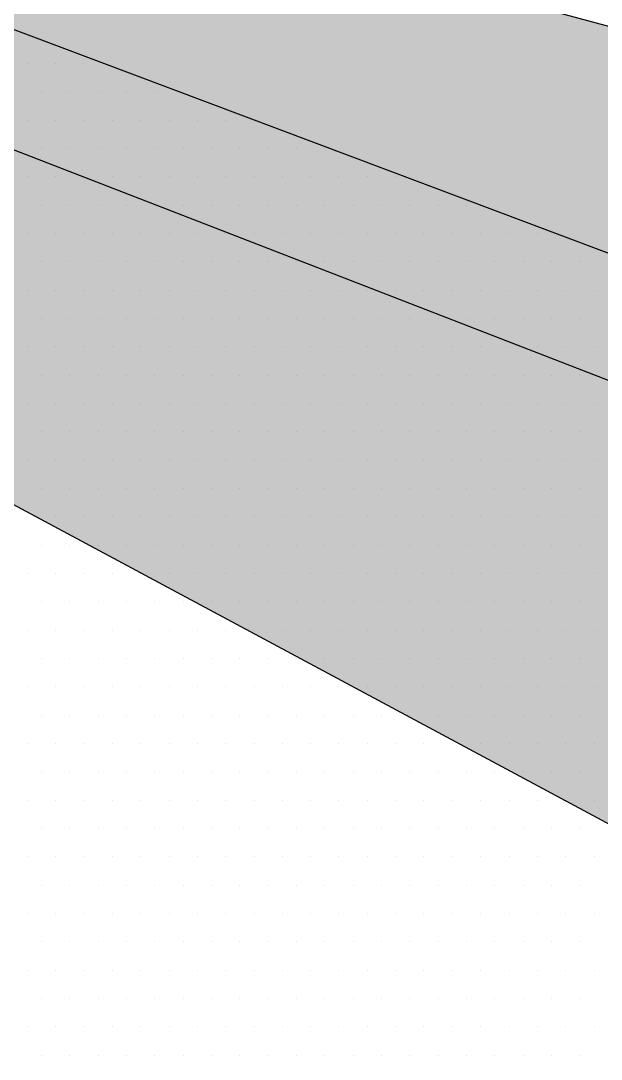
# Model space of a CAD drawing. Header units: metres. Extents: x 9606 to 9900, y 4805 to 4952.
# Drawn here: x 9831.277 to 9831.5024, y 4846.1614 to 4846.5648 of the extents above; entities that cross this region are included whole.
import ezdxf

# ---------------------------------------------------------------- set-up
doc = ezdxf.new("R2010")
doc.units = ezdxf.units.M
doc.header["$LTSCALE"] = 2
doc.linetypes.add('CACHEX2', pattern=[0.75, 0.5, -0.25])
for name, color, linetype in [('CARTOUCHE', 7, 'Continuous'), ('LOGO', 4, 'Continuous'), ('rosace', 7, 'Continuous')]:
    doc.layers.add(name, color=color, linetype=linetype)

# ---------------------------------------------------------------- blocks, each defined once
blk = doc.blocks.new('A$C715108E3')
at = {"layer": 'LOGO', "color": 131}
for p, q in [((-16.8087, -8.4692), (-16.8087, -8.4692)), ((-16.7169, -8.4692), (-16.7169, -8.4692)), ((-16.6249, -8.4692), (-16.6249, -8.4692)), ((-16.7626, -8.5607), (-16.7626, -8.5607)), ((-16.6713, -8.5607), (-16.6713, -8.5607)), ((-16.5793, -8.5607), (-16.5793, -8.5607)), ((-16.4873, -8.5607), (-16.4873, -8.5607)), ((-16.3953, -8.5607), (-16.3953, -8.5607)), ((-16.8087, -8.6529), (-16.8087, -8.6529)), ((-16.7169, -8.6529), (-16.7169, -8.6529)), ((-16.6249, -8.6529), (-16.6249, -8.6529)), ((-16.5336, -8.6529), (-16.5336, -8.6529)), ((-16.4416, -8.6529), (-16.4416, -8.6529)), ((-16.3496, -8.6529), (-16.3496, -8.6529)), ((-16.2577, -8.6529), (-16.2577, -8.6529)), ((-16.1666, -8.6529), (-16.1666, -8.6529)), ((-16.0744, -8.6529), (-16.0744, -8.6529)), ((-16.7626, -8.7445), (-16.7626, -8.7445)), ((-16.6713, -8.7445), (-16.6713, -8.7445)), ((-16.5793, -8.7445), (-16.5793, -8.7445)), ((-16.4873, -8.7445), (-16.4873, -8.7445)), ((-16.3953, -8.7445), (-16.3953, -8.7445)), ((-16.3042, -8.7445), (-16.3042, -8.7445)), ((-16.2124, -8.7445), (-16.2124, -8.7445)), ((-16.1203, -8.7445), (-16.1203, -8.7445)), ((-16.0287, -8.7445), (-16.0287, -8.7445)), ((-15.9369, -8.7445), (-15.9369, -8.7445)), ((-15.845, -8.7445), (-15.845, -8.7445)), ((-16.8087, -8.8356), (-16.8087, -8.8356)), ((-16.7169, -8.8356), (-16.7169, -8.8356)), ((-16.6249, -8.8356), (-16.6249, -8.8356)), ((-16.5336, -8.8356), (-16.5336, -8.8356)), ((-16.4416, -8.8356), (-16.4416, -8.8356)), ((-16.3496, -8.8356), (-16.3496, -8.8356)), ((-16.2577, -8.8356), (-16.2577, -8.8356)), ((-16.1666, -8.8356), (-16.1666, -8.8356)), ((-16.0744, -8.8356), (-16.0744, -8.8356)), ((-15.9828, -8.8356), (-15.9828, -8.8356)), ((-15.8915, -8.8356), (-15.8915, -8.8356)), ((-15.7995, -8.8356), (-15.7995, -8.8356)), ((-15.7075, -8.8356), (-15.7075, -8.8356)), ((-15.6162, -8.8356), (-15.6162, -8.8356)), ((-16.7626, -8.9282), (-16.7626, -8.9282)), ((-16.6713, -8.9282), (-16.6713, -8.9282)), ((-16.5793, -8.9282), (-16.5793, -8.9282)), ((-16.4873, -8.9282), (-16.4873, -8.9282)), ((-16.3953, -8.9282), (-16.3953, -8.9282)), ((-16.3042, -8.9282), (-16.3042, -8.9282)), ((-16.2124, -8.9282), (-16.2124, -8.9282)), ((-16.1203, -8.9282), (-16.1203, -8.9282)), ((-16.0287, -8.9282), (-16.0287, -8.9282)), ((-15.9369, -8.9282), (-15.9369, -8.9282)), ((-15.845, -8.9282), (-15.845, -8.9282)), ((-15.7538, -8.9282), (-15.7538, -8.9282)), ((-15.6617, -8.9282), (-15.6617, -8.9282)), ((-15.5699, -8.9282), (-15.5699, -8.9282)), ((-15.4786, -8.9282), (-15.4786, -8.9282)), ((-15.3866, -8.9282), (-15.3866, -8.9282)), ((-16.8087, -9.0196), (-16.8087, -9.0196)), ((-16.7169, -9.0196), (-16.7169, -9.0196)), ((-16.6249, -9.0196), (-16.6249, -9.0196)), ((-16.5336, -9.0196), (-16.5336, -9.0196)), ((-16.4416, -9.0196), (-16.4416, -9.0196)), ((-16.3496, -9.0196), (-16.3496, -9.0196)), ((-16.2577, -9.0196), (-16.2577, -9.0196)), ((-16.1666, -9.0196), (-16.1666, -9.0196)), ((-16.0744, -9.0196), (-16.0744, -9.0196)), ((-15.9828, -9.0196), (-15.9828, -9.0196)), ((-15.8915, -9.0196), (-15.8915, -9.0196)), ((-15.7995, -9.0196), (-15.7995, -9.0196)), ((-15.7075, -9.0196), (-15.7075, -9.0196)), ((-15.6162, -9.0196), (-15.6162, -9.0196)), ((-15.5246, -9.0196), (-15.5246, -9.0196)), ((-15.4325, -9.0196), (-15.4325, -9.0196)), ((-15.3409, -9.0196), (-15.3409, -9.0196)), ((-15.2491, -9.0196), (-15.2491, -9.0196)), ((-15.1572, -9.0196), (-15.1572, -9.0196)), ((-16.7626, -9.1109), (-16.7626, -9.1109)), ((-16.6713, -9.1109), (-16.6713, -9.1109)), ((-16.5793, -9.1109), (-16.5793, -9.1109)), ((-16.4873, -9.1109), (-16.4873, -9.1109)), ((-16.3953, -9.1109), (-16.3953, -9.1109)), ((-16.3042, -9.1109), (-16.3042, -9.1109)), ((-16.2124, -9.1109), (-16.2124, -9.1109)), ((-16.1203, -9.1109), (-16.1203, -9.1109)), ((-16.0287, -9.1109), (-16.0287, -9.1109)), ((-15.9369, -9.1109), (-15.9369, -9.1109)), ((-15.845, -9.1109), (-15.845, -9.1109)), ((-15.7538, -9.1109), (-15.7538, -9.1109)), ((-15.6617, -9.1109), (-15.6617, -9.1109)), ((-15.5699, -9.1109), (-15.5699, -9.1109)), ((-15.4786, -9.1109), (-15.4786, -9.1109)), ((-15.3866, -9.1109), (-15.3866, -9.1109)), ((-15.2948, -9.1109), (-15.2948, -9.1109)), ((-15.203, -9.1109), (-15.203, -9.1109)), ((-15.1117, -9.1109), (-15.1117, -9.1109)), ((-15.0197, -9.1109), (-15.0197, -9.1109)), ((-16.8087, -9.2033), (-16.8087, -9.2033)), ((-16.7169, -9.2033), (-16.7169, -9.2033)), ((-16.6249, -9.2033), (-16.6249, -9.2033)), ((-16.5336, -9.2033), (-16.5336, -9.2033)), ((-16.4416, -9.2033), (-16.4416, -9.2033)), ((-16.3496, -9.2033), (-16.3496, -9.2033)), ((-16.2577, -9.2033), (-16.2577, -9.2033)), ((-16.1666, -9.2033), (-16.1666, -9.2033)), ((-16.0744, -9.2033), (-16.0744, -9.2033)), ((-15.9828, -9.2033), (-15.9828, -9.2033)), ((-15.8915, -9.2033), (-15.8915, -9.2033)), ((-15.7995, -9.2033), (-15.7995, -9.2033)), ((-15.7075, -9.2033), (-15.7075, -9.2033)), ((-15.6162, -9.2033), (-15.6162, -9.2033)), ((-15.5246, -9.2033), (-15.5246, -9.2033)), ((-15.4325, -9.2033), (-15.4325, -9.2033)), ((-15.3409, -9.2033), (-15.3409, -9.2033)), ((-15.2491, -9.2033), (-15.2491, -9.2033)), ((-15.1572, -9.2033), (-15.1572, -9.2033)), ((-15.0652, -9.2033), (-15.0652, -9.2033)), ((-14.9739, -9.2033), (-14.9739, -9.2033)), ((-16.7626, -9.2946), (-16.7626, -9.2946)), ((-16.6713, -9.2946), (-16.6713, -9.2946)), ((-16.5793, -9.2946), (-16.5793, -9.2946)), ((-16.4873, -9.2946), (-16.4873, -9.2946)), ((-16.3953, -9.2946), (-16.3953, -9.2946)), ((-16.3042, -9.2946), (-16.3042, -9.2946)), ((-16.2124, -9.2946), (-16.2124, -9.2946)), ((-16.1203, -9.2946), (-16.1203, -9.2946)), ((-16.0287, -9.2946), (-16.0287, -9.2946)), ((-15.9369, -9.2946), (-15.9369, -9.2946)), ((-15.845, -9.2946), (-15.845, -9.2946)), ((-15.7538, -9.2946), (-15.7538, -9.2946)), ((-15.6617, -9.2946), (-15.6617, -9.2946)), ((-15.5699, -9.2946), (-15.5699, -9.2946)), ((-15.4786, -9.2946), (-15.4786, -9.2946)), ((-15.3866, -9.2946), (-15.3866, -9.2946)), ((-15.2948, -9.2946), (-15.2948, -9.2946)), ((-15.203, -9.2946), (-15.203, -9.2946)), ((-15.1117, -9.2946), (-15.1117, -9.2946)), ((-15.0197, -9.2946), (-15.0197, -9.2946)), ((-16.8087, -9.387), (-16.8087, -9.387)), ((-16.7169, -9.387), (-16.7169, -9.387)), ((-16.6249, -9.387), (-16.6249, -9.387)), ((-16.5336, -9.387), (-16.5336, -9.387)), ((-16.4416, -9.387), (-16.4416, -9.387)), ((-16.3496, -9.387), (-16.3496, -9.387)), ((-16.2577, -9.387), (-16.2577, -9.387)), ((-16.1666, -9.387), (-16.1666, -9.387)), ((-16.0744, -9.387), (-16.0744, -9.387)), ((-15.9828, -9.387), (-15.9828, -9.387)), ((-15.8915, -9.387), (-15.8915, -9.387)), ((-15.7995, -9.387), (-15.7995, -9.387)), ((-15.7075, -9.387), (-15.7075, -9.387)), ((-15.6162, -9.387), (-15.6162, -9.387)), ((-15.5246, -9.387), (-15.5246, -9.387)), ((-15.4325, -9.387), (-15.4325, -9.387)), ((-15.3409, -9.387), (-15.3409, -9.387)), ((-15.2491, -9.387), (-15.2491, -9.387)), ((-15.1572, -9.387), (-15.1572, -9.387)), ((-15.0652, -9.387), (-15.0652, -9.387)), ((-14.9739, -9.387), (-14.9739, -9.387)), ((-16.7626, -9.4786), (-16.7626, -9.4786)), ((-16.6713, -9.4786), (-16.6713, -9.4786)), ((-16.5793, -9.4786), (-16.5793, -9.4786)), ((-16.4873, -9.4786), (-16.4873, -9.4786)), ((-16.3953, -9.4786), (-16.3953, -9.4786)), ((-16.3042, -9.4786), (-16.3042, -9.4786)), ((-16.2124, -9.4786), (-16.2124, -9.4786)), ((-16.1203, -9.4786), (-16.1203, -9.4786)), ((-16.0287, -9.4786), (-16.0287, -9.4786)), ((-15.9369, -9.4786), (-15.9369, -9.4786)), ((-15.845, -9.4786), (-15.845, -9.4786)), ((-15.7538, -9.4786), (-15.7538, -9.4786)), ((-15.6617, -9.4786), (-15.6617, -9.4786)), ((-15.5699, -9.4786), (-15.5699, -9.4786)), ((-15.4786, -9.4786), (-15.4786, -9.4786)), ((-15.3866, -9.4786), (-15.3866, -9.4786)), ((-15.2948, -9.4786), (-15.2948, -9.4786)), ((-15.203, -9.4786), (-15.203, -9.4786)), ((-15.1117, -9.4786), (-15.1117, -9.4786)), ((-15.0197, -9.4786), (-15.0197, -9.4786)), ((-16.8087, -9.5697), (-16.8087, -9.5697)), ((-16.7169, -9.5697), (-16.7169, -9.5697)), ((-16.6249, -9.5697), (-16.6249, -9.5697)), ((-16.5336, -9.5697), (-16.5336, -9.5697)), ((-16.4416, -9.5697), (-16.4416, -9.5697)), ((-16.3496, -9.5697), (-16.3496, -9.5697)), ((-16.2577, -9.5697), (-16.2577, -9.5697)), ((-16.1666, -9.5697), (-16.1666, -9.5697)), ((-16.0744, -9.5697), (-16.0744, -9.5697)), ((-15.9828, -9.5697), (-15.9828, -9.5697)), ((-15.8915, -9.5697), (-15.8915, -9.5697)), ((-15.7995, -9.5697), (-15.7995, -9.5697)), ((-15.7075, -9.5697), (-15.7075, -9.5697)), ((-15.6162, -9.5697), (-15.6162, -9.5697)), ((-15.5246, -9.5697), (-15.5246, -9.5697)), ((-15.4325, -9.5697), (-15.4325, -9.5697)), ((-15.3409, -9.5697), (-15.3409, -9.5697)), ((-15.2491, -9.5697), (-15.2491, -9.5697)), ((-15.1572, -9.5697), (-15.1572, -9.5697)), ((-15.0652, -9.5697), (-15.0652, -9.5697)), ((-14.9739, -9.5697), (-14.9739, -9.5697)), ((-16.7626, -9.6623), (-16.7626, -9.6623)), ((-16.6713, -9.6623), (-16.6713, -9.6623)), ((-16.5793, -9.6623), (-16.5793, -9.6623)), ((-16.4873, -9.6623), (-16.4873, -9.6623)), ((-16.3953, -9.6623), (-16.3953, -9.6623)), ((-16.3042, -9.6623), (-16.3042, -9.6623)), ((-16.2124, -9.6623), (-16.2124, -9.6623)), ((-16.1203, -9.6623), (-16.1203, -9.6623)), ((-16.0287, -9.6623), (-16.0287, -9.6623)), ((-15.9369, -9.6623), (-15.9369, -9.6623)), ((-15.845, -9.6623), (-15.845, -9.6623)), ((-15.7538, -9.6623), (-15.7538, -9.6623)), ((-15.6617, -9.6623), (-15.6617, -9.6623)), ((-15.5699, -9.6623), (-15.5699, -9.6623)), ((-15.4786, -9.6623), (-15.4786, -9.6623)), ((-15.3866, -9.6623), (-15.3866, -9.6623)), ((-15.2948, -9.6623), (-15.2948, -9.6623)), ((-15.203, -9.6623), (-15.203, -9.6623)), ((-15.1117, -9.6623), (-15.1117, -9.6623)), ((-15.0197, -9.6623), (-15.0197, -9.6623)), ((-16.8087, -9.7535), (-16.8087, -9.7535)), ((-16.7169, -9.7535), (-16.7169, -9.7535)), ((-16.6249, -9.7535), (-16.6249, -9.7535)), ((-16.5336, -9.7535), (-16.5336, -9.7535)), ((-16.4416, -9.7535), (-16.4416, -9.7535)), ((-16.3496, -9.7535), (-16.3496, -9.7535)), ((-16.2577, -9.7535), (-16.2577, -9.7535)), ((-16.1666, -9.7535), (-16.1666, -9.7535)), ((-16.0744, -9.7535), (-16.0744, -9.7535)), ((-15.9828, -9.7535), (-15.9828, -9.7535)), ((-15.8915, -9.7535), (-15.8915, -9.7535)), ((-15.7995, -9.7535), (-15.7995, -9.7535)), ((-15.7075, -9.7535), (-15.7075, -9.7535)), ((-15.6162, -9.7535), (-15.6162, -9.7535)), ((-15.5246, -9.7535), (-15.5246, -9.7535)), ((-15.4325, -9.7535), (-15.4325, -9.7535)), ((-15.3409, -9.7535), (-15.3409, -9.7535)), ((-15.2491, -9.7535), (-15.2491, -9.7535)), ((-15.1572, -9.7535), (-15.1572, -9.7535)), ((-15.0652, -9.7535), (-15.0652, -9.7535)), ((-14.9739, -9.7535), (-14.9739, -9.7535)), ((-16.7626, -9.8452), (-16.7626, -9.8452)), ((-16.6713, -9.8452), (-16.6713, -9.8452)), ((-16.5793, -9.8452), (-16.5793, -9.8452)), ((-16.4873, -9.8452), (-16.4873, -9.8452)), ((-16.3953, -9.8452), (-16.3953, -9.8452)), ((-16.3042, -9.8452), (-16.3042, -9.8452)), ((-16.2124, -9.8452), (-16.2124, -9.8452)), ((-16.1203, -9.8452), (-16.1203, -9.8452)), ((-16.0287, -9.8452), (-16.0287, -9.8452)), ((-15.9369, -9.8452), (-15.9369, -9.8452)), ((-15.845, -9.8452), (-15.845, -9.8452)), ((-15.7538, -9.8452), (-15.7538, -9.8452)), ((-15.6617, -9.8452), (-15.6617, -9.8452)), ((-15.5699, -9.8452), (-15.5699, -9.8452)), ((-15.4786, -9.8452), (-15.4786, -9.8452)), ((-15.3866, -9.8452), (-15.3866, -9.8452)), ((-15.2948, -9.8452), (-15.2948, -9.8452)), ((-15.203, -9.8452), (-15.203, -9.8452)), ((-15.1117, -9.8452), (-15.1117, -9.8452)), ((-15.0197, -9.8452), (-15.0197, -9.8452)), ((-16.8087, -9.9374), (-16.8087, -9.9374)), ((-16.7169, -9.9374), (-16.7169, -9.9374)), ((-16.6249, -9.9374), (-16.6249, -9.9374)), ((-16.5336, -9.9374), (-16.5336, -9.9374)), ((-16.4416, -9.9374), (-16.4416, -9.9374)), ((-16.3496, -9.9374), (-16.3496, -9.9374)), ((-16.2577, -9.9374), (-16.2577, -9.9374)), ((-16.1666, -9.9374), (-16.1666, -9.9374)), ((-16.0744, -9.9374), (-16.0744, -9.9374)), ((-15.9828, -9.9374), (-15.9828, -9.9374)), ((-15.8915, -9.9374), (-15.8915, -9.9374)), ((-15.7995, -9.9374), (-15.7995, -9.9374)), ((-15.7075, -9.9374), (-15.7075, -9.9374)), ((-15.6162, -9.9374), (-15.6162, -9.9374)), ((-15.5246, -9.9374), (-15.5246, -9.9374)), ((-15.4325, -9.9374), (-15.4325, -9.9374)), ((-15.3409, -9.9374), (-15.3409, -9.9374)), ((-15.2491, -9.9374), (-15.2491, -9.9374)), ((-15.1572, -9.9374), (-15.1572, -9.9374)), ((-15.0652, -9.9374), (-15.0652, -9.9374)), ((-14.9739, -9.9374), (-14.9739, -9.9374)), ((-16.7626, -10.0289), (-16.7626, -10.0289)), ((-16.6713, -10.0289), (-16.6713, -10.0289)), ((-16.5793, -10.0289), (-16.5793, -10.0289)), ((-16.4873, -10.0289), (-16.4873, -10.0289)), ((-16.3953, -10.0289), (-16.3953, -10.0289)), ((-16.3042, -10.0289), (-16.3042, -10.0289)), ((-16.2124, -10.0289), (-16.2124, -10.0289)), ((-16.1203, -10.0289), (-16.1203, -10.0289)), ((-16.0287, -10.0289), (-16.0287, -10.0289)), ((-15.9369, -10.0289), (-15.9369, -10.0289)), ((-15.845, -10.0289), (-15.845, -10.0289)), ((-15.7538, -10.0289), (-15.7538, -10.0289)), ((-15.6617, -10.0289), (-15.6617, -10.0289)), ((-15.5699, -10.0289), (-15.5699, -10.0289)), ((-15.4786, -10.0289), (-15.4786, -10.0289)), ((-15.3866, -10.0289), (-15.3866, -10.0289)), ((-15.2948, -10.0289), (-15.2948, -10.0289)), ((-15.203, -10.0289), (-15.203, -10.0289)), ((-15.1117, -10.0289), (-15.1117, -10.0289)), ((-15.0197, -10.0289), (-15.0197, -10.0289)), ((-16.8087, -10.1203), (-16.8087, -10.1203)), ((-16.7169, -10.1203), (-16.7169, -10.1203)), ((-16.6249, -10.1203), (-16.6249, -10.1203)), ((-16.5336, -10.1203), (-16.5336, -10.1203)), ((-16.4416, -10.1203), (-16.4416, -10.1203)), ((-16.3496, -10.1203), (-16.3496, -10.1203)), ((-16.2577, -10.1203), (-16.2577, -10.1203)), ((-16.1666, -10.1203), (-16.1666, -10.1203)), ((-16.0744, -10.1203), (-16.0744, -10.1203)), ((-15.9828, -10.1203), (-15.9828, -10.1203)), ((-15.8915, -10.1203), (-15.8915, -10.1203)), ((-15.7995, -10.1203), (-15.7995, -10.1203)), ((-15.7075, -10.1203), (-15.7075, -10.1203)), ((-15.6162, -10.1203), (-15.6162, -10.1203)), ((-15.5246, -10.1203), (-15.5246, -10.1203)), ((-15.4325, -10.1203), (-15.4325, -10.1203)), ((-15.3409, -10.1203), (-15.3409, -10.1203)), ((-15.2491, -10.1203), (-15.2491, -10.1203)), ((-15.1572, -10.1203), (-15.1572, -10.1203)), ((-15.0652, -10.1203), (-15.0652, -10.1203)), ((-14.9739, -10.1203), (-14.9739, -10.1203)), ((-16.7626, -10.2125), (-16.7626, -10.2125)), ((-16.6713, -10.2125), (-16.6713, -10.2125)), ((-16.5793, -10.2125), (-16.5793, -10.2125)), ((-16.4873, -10.2125), (-16.4873, -10.2125)), ((-16.3953, -10.2125), (-16.3953, -10.2125)), ((-16.3042, -10.2125), (-16.3042, -10.2125)), ((-16.2124, -10.2125), (-16.2124, -10.2125)), ((-16.1203, -10.2125), (-16.1203, -10.2125)), ((-16.0287, -10.2125), (-16.0287, -10.2125)), ((-15.9369, -10.2125), (-15.9369, -10.2125)), ((-15.845, -10.2125), (-15.845, -10.2125)), ((-15.7538, -10.2125), (-15.7538, -10.2125)), ((-15.6617, -10.2125), (-15.6617, -10.2125)), ((-15.5699, -10.2125), (-15.5699, -10.2125)), ((-15.4786, -10.2125), (-15.4786, -10.2125)), ((-15.3866, -10.2125), (-15.3866, -10.2125)), ((-15.2948, -10.2125), (-15.2948, -10.2125)), ((-15.203, -10.2125), (-15.203, -10.2125)), ((-15.1117, -10.2125), (-15.1117, -10.2125)), ((-15.0197, -10.2125), (-15.0197, -10.2125)), ((-16.8087, -10.304), (-16.8087, -10.304)), ((-16.7169, -10.304), (-16.7169, -10.304)), ((-16.6249, -10.304), (-16.6249, -10.304)), ((-16.5336, -10.304), (-16.5336, -10.304)), ((-16.4416, -10.304), (-16.4416, -10.304)), ((-16.3496, -10.304), (-16.3496, -10.304)), ((-16.2577, -10.304), (-16.2577, -10.304)), ((-16.1666, -10.304), (-16.1666, -10.304)), ((-16.0744, -10.304), (-16.0744, -10.304)), ((-15.9828, -10.304), (-15.9828, -10.304)), ((-15.8915, -10.304), (-15.8915, -10.304)), ((-15.7995, -10.304), (-15.7995, -10.304)), ((-15.7075, -10.304), (-15.7075, -10.304)), ((-15.6162, -10.304), (-15.6162, -10.304)), ((-15.5246, -10.304), (-15.5246, -10.304)), ((-15.4325, -10.304), (-15.4325, -10.304)), ((-15.3409, -10.304), (-15.3409, -10.304)), ((-15.2491, -10.304), (-15.2491, -10.304)), ((-15.1572, -10.304), (-15.1572, -10.304)), ((-15.0652, -10.304), (-15.0652, -10.304)), ((-14.9739, -10.304), (-14.9739, -10.304)), ((-16.7626, -10.3952), (-16.7626, -10.3952)), ((-16.6713, -10.3952), (-16.6713, -10.3952)), ((-16.5793, -10.3952), (-16.5793, -10.3952)), ((-16.4873, -10.3952), (-16.4873, -10.3952)), ((-16.3953, -10.3952), (-16.3953, -10.3952)), ((-16.3042, -10.3952), (-16.3042, -10.3952)), ((-16.2124, -10.3952), (-16.2124, -10.3952)), ((-16.1203, -10.3952), (-16.1203, -10.3952)), ((-16.0287, -10.3952), (-16.0287, -10.3952)), ((-15.9369, -10.3952), (-15.9369, -10.3952)), ((-15.845, -10.3952), (-15.845, -10.3952)), ((-15.7538, -10.3952), (-15.7538, -10.3952)), ((-15.6617, -10.3952), (-15.6617, -10.3952)), ((-15.5699, -10.3952), (-15.5699, -10.3952)), ((-15.4786, -10.3952), (-15.4786, -10.3952)), ((-15.3866, -10.3952), (-15.3866, -10.3952)), ((-15.2948, -10.3952), (-15.2948, -10.3952)), ((-15.203, -10.3952), (-15.203, -10.3952)), ((-15.1117, -10.3952), (-15.1117, -10.3952)), ((-15.0197, -10.3952), (-15.0197, -10.3952)), ((-16.8087, -10.4878), (-16.8087, -10.4878)), ((-16.7169, -10.4878), (-16.7169, -10.4878)), ((-16.6249, -10.4878), (-16.6249, -10.4878)), ((-16.5336, -10.4878), (-16.5336, -10.4878)), ((-16.4416, -10.4878), (-16.4416, -10.4878)), ((-16.3496, -10.4878), (-16.3496, -10.4878)), ((-16.2577, -10.4878), (-16.2577, -10.4878)), ((-16.1666, -10.4878), (-16.1666, -10.4878)), ((-16.0744, -10.4878), (-16.0744, -10.4878)), ((-15.9828, -10.4878), (-15.9828, -10.4878)), ((-15.8915, -10.4878), (-15.8915, -10.4878)), ((-15.7995, -10.4878), (-15.7995, -10.4878)), ((-15.7075, -10.4878), (-15.7075, -10.4878)), ((-15.6162, -10.4878), (-15.6162, -10.4878)), ((-15.5246, -10.4878), (-15.5246, -10.4878)), ((-15.4325, -10.4878), (-15.4325, -10.4878)), ((-15.3409, -10.4878), (-15.3409, -10.4878)), ((-15.2491, -10.4878), (-15.2491, -10.4878)), ((-15.1572, -10.4878), (-15.1572, -10.4878)), ((-15.0652, -10.4878), (-15.0652, -10.4878)), ((-14.9739, -10.4878), (-14.9739, -10.4878)), ((-16.7626, -10.5791), (-16.7626, -10.5791)), ((-16.6713, -10.5791), (-16.6713, -10.5791)), ((-16.5793, -10.5791), (-16.5793, -10.5791)), ((-16.4873, -10.5791), (-16.4873, -10.5791)), ((-16.3953, -10.5791), (-16.3953, -10.5791)), ((-16.3042, -10.5791), (-16.3042, -10.5791)), ((-16.2124, -10.5791), (-16.2124, -10.5791)), ((-16.1203, -10.5791), (-16.1203, -10.5791)), ((-16.0287, -10.5791), (-16.0287, -10.5791)), ((-15.9369, -10.5791), (-15.9369, -10.5791)), ((-15.845, -10.5791), (-15.845, -10.5791)), ((-15.7538, -10.5791), (-15.7538, -10.5791)), ((-15.6617, -10.5791), (-15.6617, -10.5791)), ((-15.5699, -10.5791), (-15.5699, -10.5791)), ((-15.4786, -10.5791), (-15.4786, -10.5791)), ((-15.3866, -10.5791), (-15.3866, -10.5791)), ((-15.2948, -10.5791), (-15.2948, -10.5791)), ((-15.203, -10.5791), (-15.203, -10.5791)), ((-15.1117, -10.5791), (-15.1117, -10.5791)), ((-15.0197, -10.5791), (-15.0197, -10.5791)), ((-16.8087, -10.6702), (-16.8087, -10.6702)), ((-16.7169, -10.6702), (-16.7169, -10.6702)), ((-16.6249, -10.6702), (-16.6249, -10.6702)), ((-16.5336, -10.6702), (-16.5336, -10.6702)), ((-16.4416, -10.6702), (-16.4416, -10.6702)), ((-16.3496, -10.6702), (-16.3496, -10.6702)), ((-16.2577, -10.6702), (-16.2577, -10.6702)), ((-16.1666, -10.6702), (-16.1666, -10.6702)), ((-16.0744, -10.6702), (-16.0744, -10.6702)), ((-15.9828, -10.6702), (-15.9828, -10.6702)), ((-15.8915, -10.6702), (-15.8915, -10.6702)), ((-15.7995, -10.6702), (-15.7995, -10.6702)), ((-15.7075, -10.6702), (-15.7075, -10.6702)), ((-15.6162, -10.6702), (-15.6162, -10.6702)), ((-15.5246, -10.6702), (-15.5246, -10.6702)), ((-15.4325, -10.6702), (-15.4325, -10.6702)), ((-15.3409, -10.6702), (-15.3409, -10.6702)), ((-15.2491, -10.6702), (-15.2491, -10.6702)), ((-15.1572, -10.6702), (-15.1572, -10.6702)), ((-15.0652, -10.6702), (-15.0652, -10.6702)), ((-14.9739, -10.6702), (-14.9739, -10.6702)), ((-16.7626, -10.763), (-16.7626, -10.763)), ((-16.6713, -10.763), (-16.6713, -10.763)), ((-16.5793, -10.763), (-16.5793, -10.763)), ((-16.4873, -10.763), (-16.4873, -10.763)), ((-16.3953, -10.763), (-16.3953, -10.763)), ((-16.3042, -10.763), (-16.3042, -10.763)), ((-16.2124, -10.763), (-16.2124, -10.763)), ((-16.1203, -10.763), (-16.1203, -10.763)), ((-16.0287, -10.763), (-16.0287, -10.763)), ((-15.9369, -10.763), (-15.9369, -10.763)), ((-15.845, -10.763), (-15.845, -10.763)), ((-15.7538, -10.763), (-15.7538, -10.763)), ((-15.6617, -10.763), (-15.6617, -10.763)), ((-15.5699, -10.763), (-15.5699, -10.763)), ((-15.4786, -10.763), (-15.4786, -10.763)), ((-15.3866, -10.763), (-15.3866, -10.763)), ((-15.2948, -10.763), (-15.2948, -10.763)), ((-15.203, -10.763), (-15.203, -10.763)), ((-15.1117, -10.763), (-15.1117, -10.763)), ((-15.0197, -10.763), (-15.0197, -10.763)), ((-16.8087, -10.8542), (-16.8087, -10.8542)), ((-16.7169, -10.8542), (-16.7169, -10.8542)), ((-16.6249, -10.8542), (-16.6249, -10.8542)), ((-16.5336, -10.8542), (-16.5336, -10.8542)), ((-16.4416, -10.8542), (-16.4416, -10.8542)), ((-16.3496, -10.8542), (-16.3496, -10.8542)), ((-16.2577, -10.8542), (-16.2577, -10.8542)), ((-16.1666, -10.8542), (-16.1666, -10.8542)), ((-16.0744, -10.8542), (-16.0744, -10.8542)), ((-15.9828, -10.8542), (-15.9828, -10.8542)), ((-15.8915, -10.8542), (-15.8915, -10.8542)), ((-15.7995, -10.8542), (-15.7995, -10.8542)), ((-15.7075, -10.8542), (-15.7075, -10.8542)), ((-15.6162, -10.8542), (-15.6162, -10.8542)), ((-15.5246, -10.8542), (-15.5246, -10.8542)), ((-15.4325, -10.8542), (-15.4325, -10.8542)), ((-15.3409, -10.8542), (-15.3409, -10.8542)), ((-15.2491, -10.8542), (-15.2491, -10.8542)), ((-15.1572, -10.8542), (-15.1572, -10.8542)), ((-15.0652, -10.8542), (-15.0652, -10.8542)), ((-14.9739, -10.8542), (-14.9739, -10.8542)), ((-16.7626, -10.9455), (-16.7626, -10.9455)), ((-16.6713, -10.9455), (-16.6713, -10.9455)), ((-16.5793, -10.9455), (-16.5793, -10.9455)), ((-16.4873, -10.9455), (-16.4873, -10.9455)), ((-16.3953, -10.9455), (-16.3953, -10.9455)), ((-16.3042, -10.9455), (-16.3042, -10.9455)), ((-16.2124, -10.9455), (-16.2124, -10.9455)), ((-16.1203, -10.9455), (-16.1203, -10.9455)), ((-16.0287, -10.9455), (-16.0287, -10.9455)), ((-15.9369, -10.9455), (-15.9369, -10.9455)), ((-15.845, -10.9455), (-15.845, -10.9455)), ((-15.7538, -10.9455), (-15.7538, -10.9455)), ((-15.6617, -10.9455), (-15.6617, -10.9455)), ((-15.5699, -10.9455), (-15.5699, -10.9455)), ((-15.4786, -10.9455), (-15.4786, -10.9455)), ((-15.3866, -10.9455), (-15.3866, -10.9455)), ((-15.2948, -10.9455), (-15.2948, -10.9455)), ((-15.203, -10.9455), (-15.203, -10.9455)), ((-15.1117, -10.9455), (-15.1117, -10.9455)), ((-15.0197, -10.9455), (-15.0197, -10.9455)), ((-16.8087, -11.0383), (-16.8087, -11.0383)), ((-16.7169, -11.0383), (-16.7169, -11.0383)), ((-16.6249, -11.0383), (-16.6249, -11.0383)), ((-16.5336, -11.0383), (-16.5336, -11.0383)), ((-16.4416, -11.0383), (-16.4416, -11.0383)), ((-16.3496, -11.0383), (-16.3496, -11.0383)), ((-16.2577, -11.0383), (-16.2577, -11.0383)), ((-16.1666, -11.0383), (-16.1666, -11.0383)), ((-16.0744, -11.0383), (-16.0744, -11.0383)), ((-15.9828, -11.0383), (-15.9828, -11.0383)), ((-15.8915, -11.0383), (-15.8915, -11.0383)), ((-15.7995, -11.0383), (-15.7995, -11.0383)), ((-15.7075, -11.0383), (-15.7075, -11.0383)), ((-15.6162, -11.0383), (-15.6162, -11.0383)), ((-15.5246, -11.0383), (-15.5246, -11.0383)), ((-15.4325, -11.0383), (-15.4325, -11.0383)), ((-15.3409, -11.0383), (-15.3409, -11.0383)), ((-15.2491, -11.0383), (-15.2491, -11.0383)), ((-15.1572, -11.0383), (-15.1572, -11.0383)), ((-15.0652, -11.0383), (-15.0652, -11.0383)), ((-14.9739, -11.0383), (-14.9739, -11.0383)), ((-16.7626, -11.1293), (-16.7626, -11.1293)), ((-16.6713, -11.1293), (-16.6713, -11.1293)), ((-16.5793, -11.1293), (-16.5793, -11.1293)), ((-16.4873, -11.1293), (-16.4873, -11.1293)), ((-16.3953, -11.1293), (-16.3953, -11.1293)), ((-16.3042, -11.1293), (-16.3042, -11.1293)), ((-16.2124, -11.1293), (-16.2124, -11.1293)), ((-16.1203, -11.1293), (-16.1203, -11.1293)), ((-16.0287, -11.1293), (-16.0287, -11.1293)), ((-15.9369, -11.1293), (-15.9369, -11.1293)), ((-15.845, -11.1293), (-15.845, -11.1293)), ((-15.7538, -11.1293), (-15.7538, -11.1293)), ((-15.6617, -11.1293), (-15.6617, -11.1293)), ((-15.5699, -11.1293), (-15.5699, -11.1293)), ((-15.4786, -11.1293), (-15.4786, -11.1293)), ((-15.3866, -11.1293), (-15.3866, -11.1293)), ((-15.2948, -11.1293), (-15.2948, -11.1293)), ((-15.203, -11.1293), (-15.203, -11.1293)), ((-15.1117, -11.1293), (-15.1117, -11.1293)), ((-15.0197, -11.1293), (-15.0197, -11.1293)), ((-16.8087, -11.2208), (-16.8087, -11.2208)), ((-16.7169, -11.2208), (-16.7169, -11.2208)), ((-16.6249, -11.2208), (-16.6249, -11.2208)), ((-16.5336, -11.2208), (-16.5336, -11.2208)), ((-16.4416, -11.2208), (-16.4416, -11.2208)), ((-16.3496, -11.2208), (-16.3496, -11.2208)), ((-16.2577, -11.2208), (-16.2577, -11.2208)), ((-16.1666, -11.2208), (-16.1666, -11.2208)), ((-16.0744, -11.2208), (-16.0744, -11.2208)), ((-15.9828, -11.2208), (-15.9828, -11.2208)), ((-15.8915, -11.2208), (-15.8915, -11.2208)), ((-15.7995, -11.2208), (-15.7995, -11.2208)), ((-15.7075, -11.2208), (-15.7075, -11.2208)), ((-15.6162, -11.2208), (-15.6162, -11.2208)), ((-15.5246, -11.2208), (-15.5246, -11.2208)), ((-15.4325, -11.2208), (-15.4325, -11.2208)), ((-15.3409, -11.2208), (-15.3409, -11.2208)), ((-15.2491, -11.2208), (-15.2491, -11.2208)), ((-15.1572, -11.2208), (-15.1572, -11.2208)), ((-15.0652, -11.2208), (-15.0652, -11.2208)), ((-14.9739, -11.2208), (-14.9739, -11.2208)), ((-16.7626, -11.3132), (-16.7626, -11.3132)), ((-16.6713, -11.3132), (-16.6713, -11.3132)), ((-16.5793, -11.3132), (-16.5793, -11.3132)), ((-16.4873, -11.3132), (-16.4873, -11.3132)), ((-16.3953, -11.3132), (-16.3953, -11.3132)), ((-16.3042, -11.3132), (-16.3042, -11.3132)), ((-16.2124, -11.3132), (-16.2124, -11.3132)), ((-16.1203, -11.3132), (-16.1203, -11.3132)), ((-16.0287, -11.3132), (-16.0287, -11.3132)), ((-15.9369, -11.3132), (-15.9369, -11.3132)), ((-15.845, -11.3132), (-15.845, -11.3132)), ((-15.7538, -11.3132), (-15.7538, -11.3132)), ((-15.6617, -11.3132), (-15.6617, -11.3132)), ((-15.5699, -11.3132), (-15.5699, -11.3132)), ((-15.4786, -11.3132), (-15.4786, -11.3132)), ((-15.3866, -11.3132), (-15.3866, -11.3132)), ((-15.2948, -11.3132), (-15.2948, -11.3132)), ((-15.203, -11.3132), (-15.203, -11.3132)), ((-15.1117, -11.3132), (-15.1117, -11.3132)), ((-15.0197, -11.3132), (-15.0197, -11.3132)), ((-16.8087, -11.4048), (-16.8087, -11.4048)), ((-16.7169, -11.4048), (-16.7169, -11.4048)), ((-16.6249, -11.4048), (-16.6249, -11.4048)), ((-16.5336, -11.4048), (-16.5336, -11.4048)), ((-16.4416, -11.4048), (-16.4416, -11.4048)), ((-16.3496, -11.4048), (-16.3496, -11.4048)), ((-16.2577, -11.4048), (-16.2577, -11.4048)), ((-16.1666, -11.4048), (-16.1666, -11.4048)), ((-16.0744, -11.4048), (-16.0744, -11.4048)), ((-15.9828, -11.4048), (-15.9828, -11.4048)), ((-15.8915, -11.4048), (-15.8915, -11.4048)), ((-15.7995, -11.4048), (-15.7995, -11.4048)), ((-15.7075, -11.4048), (-15.7075, -11.4048)), ((-15.6162, -11.4048), (-15.6162, -11.4048)), ((-15.5246, -11.4048), (-15.5246, -11.4048)), ((-15.4325, -11.4048), (-15.4325, -11.4048)), ((-15.3409, -11.4048), (-15.3409, -11.4048)), ((-15.2491, -11.4048), (-15.2491, -11.4048)), ((-15.1572, -11.4048), (-15.1572, -11.4048)), ((-15.0652, -11.4048), (-15.0652, -11.4048)), ((-14.9739, -11.4048), (-14.9739, -11.4048)), ((-16.7626, -11.4959), (-16.7626, -11.4959)), ((-16.6713, -11.4959), (-16.6713, -11.4959)), ((-16.5793, -11.4959), (-16.5793, -11.4959)), ((-16.4873, -11.4959), (-16.4873, -11.4959)), ((-16.3953, -11.4959), (-16.3953, -11.4959)), ((-16.3042, -11.4959), (-16.3042, -11.4959)), ((-16.2124, -11.4959), (-16.2124, -11.4959)), ((-16.1203, -11.4959), (-16.1203, -11.4959)), ((-16.0287, -11.4959), (-16.0287, -11.4959)), ((-15.9369, -11.4959), (-15.9369, -11.4959)), ((-15.845, -11.4959), (-15.845, -11.4959)), ((-15.7538, -11.4959), (-15.7538, -11.4959)), ((-15.6617, -11.4959), (-15.6617, -11.4959)), ((-15.5699, -11.4959), (-15.5699, -11.4959)), ((-15.4786, -11.4959), (-15.4786, -11.4959)), ((-15.3866, -11.4959), (-15.3866, -11.4959)), ((-15.2948, -11.4959), (-15.2948, -11.4959)), ((-15.203, -11.4959), (-15.203, -11.4959)), ((-15.1117, -11.4959), (-15.1117, -11.4959)), ((-15.0197, -11.4959), (-15.0197, -11.4959)), ((-16.8087, -11.5885), (-16.8087, -11.5885)), ((-16.7169, -11.5885), (-16.7169, -11.5885)), ((-16.6249, -11.5885), (-16.6249, -11.5885)), ((-16.5336, -11.5885), (-16.5336, -11.5885)), ((-16.4416, -11.5885), (-16.4416, -11.5885)), ((-16.3496, -11.5885), (-16.3496, -11.5885)), ((-16.2577, -11.5885), (-16.2577, -11.5885)), ((-16.1666, -11.5885), (-16.1666, -11.5885)), ((-16.0744, -11.5885), (-16.0744, -11.5885)), ((-15.9828, -11.5885), (-15.9828, -11.5885)), ((-15.8915, -11.5885), (-15.8915, -11.5885)), ((-15.7995, -11.5885), (-15.7995, -11.5885)), ((-15.7075, -11.5885), (-15.7075, -11.5885)), ((-15.6162, -11.5885), (-15.6162, -11.5885)), ((-15.5246, -11.5885), (-15.5246, -11.5885)), ((-15.4325, -11.5885), (-15.4325, -11.5885)), ((-15.3409, -11.5885), (-15.3409, -11.5885)), ((-15.2491, -11.5885), (-15.2491, -11.5885)), ((-15.1572, -11.5885), (-15.1572, -11.5885)), ((-15.0652, -11.5885), (-15.0652, -11.5885)), ((-14.9739, -11.5885), (-14.9739, -11.5885)), ((-16.7626, -11.68), (-16.7626, -11.68)), ((-16.6713, -11.68), (-16.6713, -11.68)), ((-16.5793, -11.68), (-16.5793, -11.68)), ((-16.4873, -11.68), (-16.4873, -11.68)), ((-16.3953, -11.68), (-16.3953, -11.68)), ((-16.3042, -11.68), (-16.3042, -11.68)), ((-16.2124, -11.68), (-16.2124, -11.68)), ((-16.1203, -11.68), (-16.1203, -11.68)), ((-16.0287, -11.68), (-16.0287, -11.68)), ((-15.9369, -11.68), (-15.9369, -11.68)), ((-15.845, -11.68), (-15.845, -11.68)), ((-15.7538, -11.68), (-15.7538, -11.68)), ((-15.6617, -11.68), (-15.6617, -11.68)), ((-15.5699, -11.68), (-15.5699, -11.68)), ((-15.4786, -11.68), (-15.4786, -11.68)), ((-15.3866, -11.68), (-15.3866, -11.68)), ((-15.2948, -11.68), (-15.2948, -11.68)), ((-15.203, -11.68), (-15.203, -11.68)), ((-15.1117, -11.68), (-15.1117, -11.68)), ((-15.0197, -11.68), (-15.0197, -11.68))]:
    blk.add_line(p, q, dxfattribs=at)
blk.add_lwpolyline([(-7.811, -4.4145), (-9.1641, -6.2255), (-8.3669, -7.7396), (-6.9811, -6.0917), (-7.663, -9.014), (-8.1214, -10.2245), (-10.4653, -10.7804), (-13.4372, -9.6448), (-17.1584, -8.2441), (-18.0286, -7.9298), (-18.0526, -7.5674), (-19.5918, -4.1428)], dxfattribs=at)
blk = doc.blocks.new('A$C581E6685')
at = {"layer": 'rosace'}
for color, points in [(40, [(-56.2481, 30.5655), (-39.8519, 24.2064), (-40.7961, 26.4076)]), (32, [(-39.8519, 24.2064), (-42.1559, 23.0023), (-56.2481, 30.5655)])]:
    blk.add_hatch(color=color, dxfattribs=at).paths.add_polyline_path(points)
at = {"layer": 'rosace', "color": 40}
blk.add_lwpolyline([(-56.2481, 30.5655), (-39.8519, 24.2064), (-40.7961, 26.4076)], close=True, dxfattribs=at)
at = {"layer": 'rosace', "color": 32}
blk.add_lwpolyline([(-39.8519, 24.2064), (-42.1559, 23.0023), (-56.2481, 30.5655)], close=True, dxfattribs=at)
at = {"layer": 'rosace', "color": 32, "linetype": 'CACHEX2', "ltscale": 1.5}
blk.add_ellipse((-38.0538, 23.8138), major_axis=(-19.0311, -3.534), ratio=0.590567, dxfattribs=at)
at = {"layer": 'rosace', "color": 32}
blk.add_ellipse((-37.6144, 23.8499), major_axis=(-13.5768, -4.2839), ratio=0.791971, dxfattribs=at)
at = {"layer": 'CARTOUCHE'}
blk.add_blockref('A$C715108E3', (-31.6739, 36.3189), dxfattribs=at)

msp = doc.modelspace()

# ---------------------------------------------------------------- linework, layer by layer
at = {"layer": 'CARTOUCHE'}
msp.add_rational_spline([(9829.64323, 4848.05468), (9829.64323, 4845.87645), (9829.64323, 4843.69822), (9829.64323, 4842.93022), (9830.41123, 4842.93022), (9839.51909, 4842.93022), (9848.62694, 4842.93022), (9849.39494, 4842.93022), (9849.39494, 4843.69822), (9849.39494, 4845.87645), (9849.39494, 4848.05468), (9849.39494, 4848.82268), (9848.62694, 4848.82268), (9839.51909, 4848.82268), (9830.41123, 4848.82268), (9829.64323, 4848.82268), (9829.64323, 4848.05468)], [1, 1, 1, 0.707106781187, 1, 1, 1, 0.707106781187, 1, 1, 1, 0.707106781187, 1, 1, 1, 0.707106781187, 1], degree=2, knots=[0, 0, 0, 1, 1, 2.570796, 2.570796, 3.570796, 3.570796, 5.141593, 5.141593, 6.141593, 6.141593, 7.712389, 7.712389, 8.712389, 8.712389, 10.283185, 10.283185, 10.283185], dxfattribs=at)

# ---------------------------------------------------------------- block references
at = {"layer": 'CARTOUCHE', "xscale": 0.12, "yscale": 0.12, "zscale": 0.12}
msp.add_blockref('A$C581E6685', (9837.09738, 4843.20633), dxfattribs=at)

doc.saveas('drawing.dxf')
